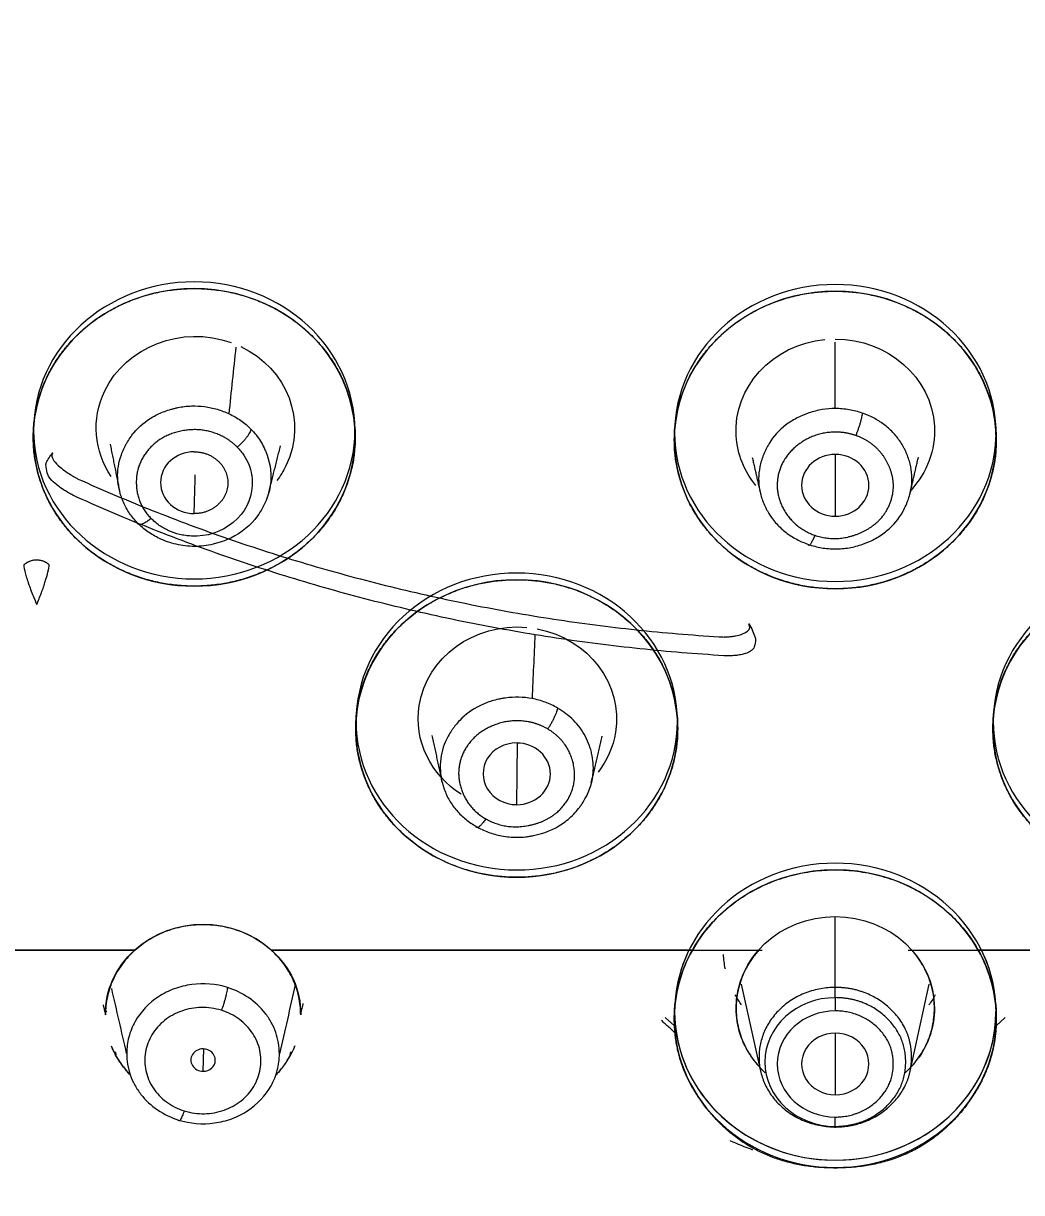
# Model space of a CAD drawing. Header units: millimetres. Extents: x 8883 to 11259, y -10160 to -6800.
# Drawn here: x 9721.85 to 9738.16, y -8405.76 to -8386.65 of the extents above; entities that cross this region are included whole.
import ezdxf

# ---------------------------------------------------------------- set-up
doc = ezdxf.new("R2010")
doc.units = ezdxf.units.MM
doc.layers.add('DIM', color=5, linetype='Continuous', lineweight=13)
doc.styles.add('ARIAL', font='arial.ttf')
doc.dimstyles.get("Standard").update_dxf_attribs({"dimtxt": 15, "dimasz": 15, "dimexe": 0.18, "dimexo": 0.0625, "dimgap": 4, "dimtad": 0, "dimdec": 1, "dimdsep": 46, "dimtxsty": 'ARIAL', "dimcen": 0, "dimclrd": 5, "dimclre": 5, "dimclrt": 5, "dimadec": 0, "dimazin": 0, "dimtfac": 1, "dimtdec": 1, "dimtofl": 0, "dimtmove": 0, "dimatfit": 3, "dimfxl": 1, "dimtolj": 1, "dimtzin": 0, "dimarcsym": 0})

# ---------------------------------------------------------------- blocks, each defined once
blk = doc.blocks.new('*D185')
at = {"layer": 'Defpoints', "color": 0, "transparency": 16777216}
for p in [(9678.596, -7626.145), (9989.37, -9683.127), (10114.894, -9683.127)]:
    blk.add_point(p, dxfattribs=at)
at = {"layer": 'DIM', "color": 5, "lineweight": -2, "transparency": 16777216}
for p, q in [((9678.658, -7626.145), (10115.074, -7626.145)), ((10114.894, -7644.145), (10114.894, -8614.508)), ((10114.894, -9665.127), (10114.894, -8694.764)), ((9989.433, -9683.127), (10115.074, -9683.127))]:
    blk.add_line(p, q, dxfattribs=at)
at = {"layer": 'DIM', "color": 5, "transparency": 16777216}
for points in [[(10111.894, -7644.145), (10117.894, -7644.145), (10114.894, -7626.145)], [(10111.894, -9665.127), (10117.894, -9665.127), (10114.894, -9683.127)]]:
    blk.add_solid(points, dxfattribs=at)
at = {"layer": 'DIM', "color": 5, "transparency": 16777216, "insert": (10114.894, -8654.636), "char_height": 18, "attachment_point": 5, "rotation": 90, "style": 'ARIAL'}
blk.add_mtext('\\A1;(2280)', dxfattribs=at)

msp = doc.modelspace()

# ---------------------------------------------------------------- linework, layer by layer
at = {"linetype": 'Continuous', "lineweight": 13}
for p, q in [((9735.112, -8393.691), (9735.112, -8394.7)), ((9729.908, -8399.415), (9729.922, -8398.408)), ((9735.112, -8403.151), (9735.112, -8404.157)), ((9724.783, -8403.772), (9724.793, -8403.407))]:
    msp.add_line(p, q, dxfattribs=at)
at = {"linetype": 'Continuous', "lineweight": 18}
for p, q in [((9723.669, -8401.793), (9715.751, -8401.793)), ((9715.752, -8401.793), (9723.67, -8401.793)), ((9732.777, -8401.793), (9725.898, -8401.793)), ((9725.899, -8401.793), (9733.916, -8401.793)), ((9736.305, -8401.793), (9744.327, -8401.793)), ((9744.327, -8401.793), (9737.447, -8401.793)), ((9733.577, -8402.349), (9733.891, -8403.771)), ((9736.334, -8403.769), (9736.647, -8402.349)), ((9732.489, -8402.696), (9732.484, -8402.811)), ((9737.74, -8402.811), (9737.735, -8402.696)), ((9732.335, -8402.895), (9732.485, -8403.03)), ((9732.482, -8402.914), (9732.487, -8402.799)), ((9732.487, -8402.799), (9732.482, -8402.914)), ((9737.738, -8402.799), (9737.743, -8402.914)), ((9737.743, -8402.914), (9737.738, -8402.799)), ((9737.74, -8403.03), (9737.89, -8402.895)), ((9732.389, -8402.943), (9732.485, -8403.03)), ((9737.74, -8403.03), (9737.835, -8402.944)), ((9723.365, -8403.529), (9723.366, -8403.533)), ((9726.201, -8403.533), (9726.202, -8403.529))]:
    msp.add_line(p, q, dxfattribs=at)
for centre, major_axis, ratio, start_param, end_param in [((9724.638, -8393.412), (2.63, 0), 0.924527, 0, 3.141593), ((9735.112, -8393.455), (2.63, 0), 0.924527, 0, 3.141593), ((9724.638, -8393.412), (2.63, 0), 0.924527, 3.141593, 6.283185), ((9735.112, -8393.455), (2.63, 0), 0.924527, 3.141593, 6.283185), ((9724.638, -8394.153), (-0.55, 0.012), 0.917816, 4.732743, 7.874334), ((9735.112, -8394.196), (-0.55, 0), 0.917837, 4.71239, 7.853982), ((9735.112, -8394.196), (-0.55, 0), 0.917837, 1.570798, 4.712388), ((9729.908, -8398.171), (2.63, 0), 0.924527, 0, 3.141593), ((9740.317, -8398.171), (2.63, 0), 0.924527, 0, 3.141593), ((9729.908, -8398.171), (2.63, 0), 0.924527, 3.141593, 6.283185), ((9740.317, -8398.171), (2.63, 0), 0.924527, 3.141593, 6.283185), ((9729.908, -8398.911), (-0.55, 0.006), 0.916118, 4.722383, 7.863976), ((9729.907, -8398.912), (-0.55, 0.006), 0.916118, 1.58177, 4.721404), ((9735.112, -8402.913), (2.63, 0), 0.924527, 0.47845, 2.663143), ((9724.783, -8402.849), (1.595, 0), 0.924527, 0.797396, 2.344196), ((9735.112, -8402.799), (-2.625, 0), 0.924527, 5.862015, 6.000098), ((9735.112, -8402.799), (-2.625, 0), 0.924527, 3.349281, 3.562763), ((9735.112, -8402.799), (-2.625, 0), 0.924527, 3.183955, 3.217236), ((9735.112, -8402.799), (-2.625, 0), 0.924527, 0, 3.141593), ((9735.112, -8402.914), (2.631, 0), 0.924527, 3.141593, 6.283185), ((9735.112, -8403.654), (-0.55, 0), 0.914391, 4.712389, 7.853982), ((9735.112, -8403.654), (-0.55, 0), 0.914391, 1.570796, 4.712389), ((9724.783, -8403.59), (-0.2, 0.004), 0.91438, 4.731993, 7.873586), ((9724.783, -8403.59), (-0.2, 0.004), 0.91438, 1.590401, 4.731993), ((9735.112, -8401.771), (-3.8, 0), 0.924527, 1.100687, 1.207588)]:
    msp.add_ellipse(centre, major_axis=major_axis, ratio=ratio, start_param=start_param, end_param=end_param, dxfattribs=at)
at = {"linetype": 'Continuous', "lineweight": 13}
for centre, major_axis, ratio, start_param, end_param in [((9735.112, -8403.622), (1.15, 0), 0.914391, 1.570796, 4.712388), ((9735.113, -8402.666), (0, 0.3), 0.000014, 4.295524, 5.034842), ((9735.112, -8403.654), (0.948, 0), 0.914391, 1.570797, 4.712388), ((9735.112, -8404.399), (0, 0.3), 0.000009, 3.553828, 4.295593)]:
    msp.add_ellipse(centre, major_axis=major_axis, ratio=ratio, start_param=start_param, end_param=end_param, dxfattribs=at)
at = {"linetype": 'Continuous', "lineweight": 18}
for points, weights, knots in [([(9722.008, -8393.412), (9722.008, -8390.98), (9724.638, -8390.98), (9727.269, -8390.98), (9727.269, -8393.412)], [1, 0.707106907034, 1, 0.707106781187, 1], [0, 0, 0, 0.5, 0.5, 1, 1, 1]), ([(9732.482, -8393.455), (9732.482, -8391.023), (9735.112, -8391.023), (9737.743, -8391.023), (9737.743, -8393.455)], [1, 0.707106781187, 1, 0.707106781187, 1], [0, 0, 0, 0.5, 0.5, 1, 1, 1]), ([(9727.269, -8393.412), (9727.269, -8395.844), (9724.638, -8395.844), (9722.008, -8395.844), (9722.008, -8393.412)], [1, 0.70710715873, 1, 0.70710715873, 1], [0, 0, 0, 0.5, 0.5, 1, 1, 1]), ([(9737.743, -8393.455), (9737.743, -8395.887), (9735.112, -8395.887), (9732.482, -8395.887), (9732.482, -8393.455)], [1, 0.707106781187, 1, 0.707106781187, 1], [0, 0, 0, 0.5, 0.5, 1, 1, 1]), ([(9724.638, -8393.648), (9724.866, -8393.649), (9725.188, -8393.946), (9725.188, -8394.364), (9724.866, -8394.659), (9724.638, -8394.658)], [0.997072288992, 0.923879513794, 0.923879513794, 0.923879513794, 0.923879513794, 1], [0, 0, 0, 0.25, 0.5, 0.75, 1, 1, 1]), ([(9727.277, -8398.171), (9727.277, -8395.739), (9729.908, -8395.739), (9732.538, -8395.739), (9732.538, -8398.171)], [1, 0.707106781187, 1, 0.707106781187, 1], [0, 0, 0, 0.5, 0.5, 1, 1, 1]), ([(9737.686, -8398.171), (9737.686, -8395.739), (9740.317, -8395.739), (9742.947, -8395.739), (9742.947, -8398.171)], [1, 0.707106781187, 1, 0.707106781187, 1], [0, 0, 0, 0.5, 0.5, 1, 1, 1]), ([(9732.538, -8398.171), (9732.538, -8400.603), (9729.908, -8400.603), (9727.277, -8400.603), (9727.277, -8398.171)], [1, 0.707106781187, 1, 0.707106781187, 1], [0, 0, 0, 0.5, 0.5, 1, 1, 1]), ([(9742.947, -8398.171), (9742.947, -8400.603), (9740.317, -8400.603), (9737.686, -8400.603), (9737.686, -8398.171)], [1, 0.707106781187, 1, 0.707106781187, 1], [0, 0, 0, 0.5, 0.5, 1, 1, 1]), ([(9732.777, -8401.793), (9733.513, -8400.481), (9735.112, -8400.481), (9736.711, -8400.481), (9737.447, -8401.793)], [1, 0.854518553745, 1, 0.854518550747, 1], [0, 0, 0, 0.5, 0.5, 1, 1, 1]), ([(9735.112, -8402.403), (9733.866, -8402.403), (9733.866, -8403.543), (9733.866, -8404.683), (9735.112, -8404.683)], [1, 0.707106885632, 1, 0.707106885632, 1], [0, 0, 0, 0.5, 0.5, 1, 1, 1])]:
    msp.add_rational_spline(points, weights, degree=2, knots=knots, dxfattribs=at)
for points, degree, knots in [([(9727.264, -8393.298), (9727.264, -8391.961), (9726.082, -8390.871), (9723.194, -8390.871), (9722.013, -8391.955), (9722.013, -8393.298)], 3, [0, 0, 0, 0, 0.5, 0.5, 1, 1, 1, 1]), ([(9737.738, -8393.34), (9737.738, -8392.003), (9736.556, -8390.914), (9733.668, -8390.913), (9732.487, -8391.997), (9732.487, -8393.34)], 3, [0, 0, 0, 0, 0.5, 0.5, 1, 1, 1, 1]), ([(9723.281, -8394.052), (9723.008, -8393.642), (9722.952, -8393.119), (9723.527, -8391.926), (9724.434, -8391.574), (9725.242, -8391.863)], 3, [0, 0, 0, 0, 0.39219, 0.39219, 1, 1, 1, 1]), ([(9733.813, -8394.199), (9733.628, -8393.969), (9733.511, -8393.69), (9733.446, -8392.593), (9734.079, -8391.898), (9734.941, -8391.813)], 3, [0, 0, 0, 0, 0.277408, 0.277408, 1, 1, 1, 1]), ([(9735.112, -8391.805), (9735.973, -8391.805), (9736.687, -8392.435), (9736.754, -8393.621), (9736.608, -8393.991), (9736.35, -8394.273)], 3, [0, 0, 0, 0, 0.667654, 0.667654, 1, 1, 1, 1]), ([(9725.399, -8391.928), (9726.165, -8392.291), (9726.489, -8393.154), (9726.095, -8393.963), (9726.045, -8394.044), (9725.989, -8394.119)], 3, [0, 0, 0, 0, 0.89343, 0.89343, 1, 1, 1, 1]), ([(9735.552, -8393.016), (9735.552, -8393.024), (9735.551, -8393.034), (9735.548, -8393.055), (9735.545, -8393.068), (9735.54, -8393.095), (9735.536, -8393.11), (9735.528, -8393.142), (9735.524, -8393.159), (9735.514, -8393.194), (9735.508, -8393.212), (9735.496, -8393.248), (9735.49, -8393.266), (9735.478, -8393.302), (9735.472, -8393.319), (9735.459, -8393.352), (9735.453, -8393.367), (9735.447, -8393.382)], 3, [0, 0, 0, 0, 0.125, 0.125, 0.25, 0.25, 0.375, 0.375, 0.5, 0.5, 0.625, 0.625, 0.75, 0.75, 0.875, 0.875, 1, 1, 1, 1]), ([(9722.013, -8393.298), (9722.013, -8394.635), (9723.194, -8395.725), (9726.082, -8395.726), (9727.264, -8394.642), (9727.264, -8393.298)], 3, [0, 0, 0, 0, 0.5, 0.5, 1, 1, 1, 1]), ([(9725.071, -8393.381), (9724.763, -8393.24), (9724.425, -8393.309), (9724.09, -8393.378), (9723.682, -8393.861), (9723.693, -8394.179), (9723.704, -8394.5), (9723.934, -8394.738)], 2, [0, 0, 0, 0.25, 0.25, 0.5, 0.75, 0.75, 1, 1, 1]), ([(9725.565, -8393.28), (9725.564, -8393.287), (9725.561, -8393.296), (9725.554, -8393.316), (9725.549, -8393.326), (9725.537, -8393.35), (9725.53, -8393.362), (9725.512, -8393.389), (9725.503, -8393.402), (9725.481, -8393.43), (9725.47, -8393.445), (9725.445, -8393.473), (9725.432, -8393.487), (9725.406, -8393.513), (9725.393, -8393.526), (9725.367, -8393.55), (9725.354, -8393.562), (9725.341, -8393.572)], 3, [0, 0, 0, 0, 0.125, 0.125, 0.25, 0.25, 0.375, 0.375, 0.5, 0.5, 0.625, 0.625, 0.75, 0.75, 0.875, 0.875, 1, 1, 1, 1]), ([(9732.487, -8393.34), (9732.487, -8394.678), (9733.668, -8395.767), (9736.556, -8395.768), (9737.738, -8394.684), (9737.738, -8393.34)], 3, [0, 0, 0, 0, 0.5, 0.5, 1, 1, 1, 1]), ([(9735.112, -8393.326), (9734.769, -8393.33), (9734.503, -8393.535), (9734.24, -8393.737), (9734.118, -8394.339), (9734.286, -8394.617), (9734.456, -8394.899), (9734.778, -8395.013)], 2, [0, 0, 0, 0.25, 0.25, 0.5, 0.75, 0.75, 1, 1, 1]), ([(9722.327, -8393.666), (9722.301, -8393.693), (9722.302, -8393.733), (9722.37, -8393.824), (9722.401, -8393.859), (9722.475, -8393.923), (9722.505, -8393.946), (9722.567, -8393.99), (9722.59, -8394.005), (9722.637, -8394.034), (9722.655, -8394.045), (9722.69, -8394.064), (9722.702, -8394.071), (9722.736, -8394.089), (9722.706, -8394.078), (9722.812, -8394.125)], 3, [0, 0, 0, 0, 0.49998, 0.49998, 0.75004, 0.75004, 0.874913, 0.874913, 0.937457, 0.937457, 0.968728, 0.968728, 0.984364, 0.984364, 1, 1, 1, 1]), ([(9723.714, -8394.814), (9723.665, -8394.765), (9723.622, -8394.712), (9723.544, -8394.598), (9723.511, -8394.537), (9723.476, -8394.456), (9723.469, -8394.44), (9723.456, -8394.407), (9723.45, -8394.39), (9723.434, -8394.341), (9723.405, -8394.242), (9723.373, -8394.013), (9723.403, -8393.822), (9723.448, -8393.696), (9723.448, -8393.696)], 3, [0, 0, 0, 0, 0.16666, 0.16666, 0.333319, 0.333319, 0.374984, 0.374984, 0.416649, 0.416649, 0.499979, 0.666639, 0.999958, 1, 1, 1, 1]), ([(9733.88, -8393.892), (9733.88, -8393.892), (9733.854, -8394.022), (9733.853, -8394.216), (9733.919, -8394.439), (9733.962, -8394.534), (9733.985, -8394.582), (9733.994, -8394.597), (9734.011, -8394.628), (9734.02, -8394.644), (9734.066, -8394.719), (9734.108, -8394.775), (9734.202, -8394.878), (9734.253, -8394.925), (9734.362, -8395.009), (9734.42, -8395.046), (9734.543, -8395.111), (9734.607, -8395.138), (9734.673, -8395.161)], 3, [0, 0, 0, 0, 0, 0.25, 0.375, 0.4375, 0.4375, 0.46875, 0.46875, 0.5, 0.5, 0.625, 0.625, 0.75, 0.75, 0.875, 0.875, 1, 1, 1, 1]), ([(9722.734, -8394.395), (9722.644, -8394.354), (9722.671, -8394.365), (9722.642, -8394.35), (9722.631, -8394.344), (9722.6, -8394.327), (9722.585, -8394.319), (9722.545, -8394.295), (9722.524, -8394.282), (9722.467, -8394.245), (9722.441, -8394.225), (9722.374, -8394.173), (9722.34, -8394.143), (9722.263, -8394.063), (9722.244, -8394.025), (9722.237, -8393.993)], 3, [0, 0, 0, 0, 0.015586, 0.015586, 0.031171, 0.031171, 0.062343, 0.062343, 0.124685, 0.124685, 0.249662, 0.249662, 0.499729, 0.499729, 1, 1, 1, 1]), ([(9725.578, -8394.035), (9725.582, -8394.061), (9725.584, -8394.086), (9725.587, -8394.127), (9725.587, -8394.142), (9725.587, -8394.172), (9725.58, -8394.429), (9725.47, -8394.642), (9725.08, -8394.964), (9724.853, -8395.038), (9724.576, -8395.024), (9724.559, -8395.023), (9724.527, -8395.02), (9724.479, -8395.015), (9724.431, -8395.006), (9724.339, -8394.984), (9724.28, -8394.964), (9724.169, -8394.915), (9724.116, -8394.885), (9724.019, -8394.817), (9723.975, -8394.779), (9723.934, -8394.738)], 3, [0, 0, 0, 0, 0.033816, 0.033816, 0.05314, 0.05314, 0.072464, 0.381642, 0.381642, 0.690821, 0.690821, 0.710145, 0.710145, 0.729469, 0.768116, 0.768116, 0.845411, 0.845411, 0.922705, 0.922705, 1, 1, 1, 1]), ([(9725.884, -8394.179), (9725.873, -8394.268), (9725.85, -8394.356), (9725.795, -8394.487), (9725.774, -8394.531), (9725.726, -8394.617), (9725.594, -8394.822), (9725.377, -8395.003), (9725.122, -8395.107), (9725.049, -8395.131), (9725.011, -8395.142), (9724.998, -8395.145), (9724.973, -8395.152), (9724.96, -8395.155), (9724.845, -8395.182), (9724.743, -8395.194), (9724.54, -8395.194), (9724.441, -8395.182), (9724.249, -8395.138), (9724.157, -8395.105), (9724.07, -8395.064)], 3, [0, 0, 0, 0, 0.125, 0.125, 0.1875, 0.1875, 0.25, 0.5, 0.5625, 0.59375, 0.59375, 0.609375, 0.609375, 0.625, 0.625, 0.75, 0.75, 0.875, 0.875, 1, 1, 1, 1]), ([(9734.778, -8395.013), (9735.138, -8395.133), (9735.503, -8394.981), (9735.865, -8394.831), (9736.067, -8394.344), (9736.061, -8394.18)], 2, [0, 0, 0, 0.40001, 0.40001, 0.80002, 1, 1, 1]), ([(9735.112, -8395.236), (9735.187, -8395.236), (9735.263, -8395.23), (9735.413, -8395.204), (9735.488, -8395.184), (9735.58, -8395.151), (9735.598, -8395.144), (9735.635, -8395.13), (9735.688, -8395.107), (9735.806, -8395.048), (9736.016, -8394.906), (9736.173, -8394.718), (9736.253, -8394.556), (9736.275, -8394.505), (9736.282, -8394.488), (9736.296, -8394.454), (9736.327, -8394.369), (9736.347, -8394.284), (9736.356, -8394.216)], 3, [0, 0, 0, 0, 0.125, 0.125, 0.25, 0.25, 0.28125, 0.28125, 0.3125, 0.375, 0.5, 0.75, 0.8125, 0.8125, 0.84375, 0.84375, 0.875, 1, 1, 1, 1]), ([(9724.07, -8395.064), (9724.004, -8395.033), (9723.94, -8394.996), (9723.821, -8394.913), (9723.765, -8394.866), (9723.714, -8394.814)], 3, [0, 0, 0, 0, 0.5, 0.5, 1, 1, 1, 1]), ([(9734.673, -8395.161), (9734.742, -8395.185), (9734.814, -8395.204), (9734.961, -8395.23), (9735.036, -8395.236), (9735.112, -8395.236)], 3, [0, 0, 0, 0, 0.5, 0.5, 1, 1, 1, 1]), ([(9722.267, -8395.494), (9722.264, -8395.491), (9722.258, -8395.485), (9722.249, -8395.478), (9722.241, -8395.473), (9722.235, -8395.469), (9722.23, -8395.465), (9722.226, -8395.463), (9722.222, -8395.46), (9722.217, -8395.457), (9722.211, -8395.454), (9722.205, -8395.451), (9722.196, -8395.447), (9722.186, -8395.442), (9722.168, -8395.435), (9722.146, -8395.428), (9722.108, -8395.42), (9722.061, -8395.416), (9722.013, -8395.42), (9721.976, -8395.429), (9721.954, -8395.437), (9721.937, -8395.444), (9721.926, -8395.449), (9721.918, -8395.453), (9721.912, -8395.457), (9721.906, -8395.46), (9721.901, -8395.463), (9721.897, -8395.466), (9721.893, -8395.468), (9721.888, -8395.472), (9721.882, -8395.476), (9721.874, -8395.482), (9721.865, -8395.489), (9721.859, -8395.494), (9721.856, -8395.497)], 3, [0, 0, 0, 0, 0.028053, 0.060369, 0.076527, 0.092684, 0.108842, 0.116921, 0.125, 0.140625, 0.15625, 0.171875, 0.1875, 0.21875, 0.25, 0.3125, 0.375, 0.5, 0.625, 0.6875, 0.75, 0.78125, 0.8125, 0.828125, 0.84375, 0.859375, 0.875, 0.883079, 0.891158, 0.907315, 0.923473, 0.93963, 0.971946, 1, 1, 1, 1]), ([(9721.856, -8395.497), (9721.856, -8395.533), (9721.865, -8395.578), (9721.89, -8395.676), (9721.911, -8395.743), (9721.961, -8395.889), (9721.989, -8395.961), (9722.047, -8396.102), (9722.066, -8396.145), (9722.066, -8396.145)], 3, [0, 0, 0, 0, 0.282336, 0.282336, 0.54144, 0.54144, 0.770943, 0.770943, 1, 1, 1, 1]), ([(9722.066, -8396.146), (9722.066, -8396.146), (9722.066, -8396.146), (9722.066, -8396.146), (9722.066, -8396.145), (9722.067, -8396.145), (9722.067, -8396.145), (9722.067, -8396.144), (9722.067, -8396.145), (9722.069, -8396.138), (9722.082, -8396.107), (9722.107, -8396.044), (9722.12, -8396.011), (9722.158, -8395.912), (9722.18, -8395.847), (9722.224, -8395.71), (9722.239, -8395.656), (9722.26, -8395.568), (9722.268, -8395.526), (9722.267, -8395.494)], 3, [0, 0, 0, 0, 0.122803, 0.122803, 0.259485, 0.259485, 0.327845, 0.327845, 0.396205, 0.396205, 0.464883, 0.464883, 0.533561, 0.533561, 0.670727, 0.670727, 0.831672, 0.831672, 1, 1, 1, 1]), ([(9732.533, -8398.056), (9732.533, -8396.719), (9731.352, -8395.63), (9728.464, -8395.629), (9727.283, -8396.713), (9727.283, -8398.056)], 3, [0, 0, 0, 0, 0.5, 0.5, 1, 1, 1, 1]), ([(9742.942, -8398.056), (9742.942, -8396.719), (9741.761, -8395.63), (9738.873, -8395.629), (9737.692, -8396.713), (9737.692, -8398.056)], 3, [0, 0, 0, 0, 0.5, 0.5, 1, 1, 1, 1]), ([(9729, -8399.246), (9728.506, -8398.931), (9728.222, -8398.373), (9728.438, -8397.007), (9729.209, -8396.442), (9730.072, -8396.518)], 3, [0, 0, 0, 0, 0.424916, 0.424916, 1, 1, 1, 1]), ([(9730.242, -8396.541), (9731.085, -8396.7), (9731.649, -8397.451), (9731.482, -8398.476), (9731.382, -8398.696), (9731.237, -8398.883)], 3, [0, 0, 0, 0, 0.764599, 0.764599, 1, 1, 1, 1]), ([(9733.213, -8396.672), (9733.332, -8396.679), (9733.291, -8396.674), (9733.323, -8396.674), (9733.336, -8396.673), (9733.372, -8396.672), (9733.39, -8396.67), (9733.435, -8396.665), (9733.459, -8396.662), (9733.523, -8396.65), (9733.552, -8396.642), (9733.623, -8396.616), (9733.656, -8396.597), (9733.724, -8396.541), (9733.724, -8396.502), (9733.698, -8396.461)], 3, [0, 0, 0, 0, 0.015618, 0.015618, 0.031235, 0.031235, 0.06247, 0.06247, 0.124941, 0.124941, 0.249991, 0.249991, 0.49984, 0.49984, 1, 1, 1, 1]), ([(9733.788, -8396.835), (9733.781, -8396.863), (9733.762, -8396.891), (9733.685, -8396.931), (9733.651, -8396.944), (9733.584, -8396.962), (9733.558, -8396.968), (9733.501, -8396.976), (9733.48, -8396.978), (9733.441, -8396.981), (9733.426, -8396.982), (9733.396, -8396.983), (9733.384, -8396.983), (9733.356, -8396.984), (9733.392, -8396.987), (9733.291, -8396.981)], 3, [0, 0, 0, 0, 0.500129, 0.500129, 0.750303, 0.750303, 0.875238, 0.875238, 0.937619, 0.937619, 0.96881, 0.96881, 0.984405, 0.984405, 1, 1, 1, 1]), ([(9730.574, -8397.837), (9730.573, -8397.845), (9730.571, -8397.854), (9730.566, -8397.875), (9730.563, -8397.887), (9730.554, -8397.913), (9730.549, -8397.927), (9730.536, -8397.957), (9730.529, -8397.973), (9730.514, -8398.006), (9730.506, -8398.023), (9730.488, -8398.056), (9730.479, -8398.073), (9730.46, -8398.105), (9730.45, -8398.121), (9730.432, -8398.151), (9730.422, -8398.165), (9730.413, -8398.178)], 3, [0, 0, 0, 0, 0.125, 0.125, 0.25, 0.25, 0.375, 0.375, 0.5, 0.5, 0.625, 0.625, 0.75, 0.75, 0.875, 0.875, 1, 1, 1, 1]), ([(9727.283, -8398.056), (9727.283, -8399.394), (9728.464, -8400.483), (9731.352, -8400.484), (9732.533, -8399.4), (9732.533, -8398.056)], 3, [0, 0, 0, 0, 0.5, 0.5, 1, 1, 1, 1]), ([(9730.097, -8398.061), (9729.759, -8398.002), (9729.454, -8398.153), (9729.153, -8398.302), (9728.902, -8398.869), (9729.006, -8399.171), (9729.111, -8399.478), (9729.402, -8399.649)], 2, [0, 0, 0, 0.25, 0.25, 0.5, 0.75, 0.75, 1, 1, 1]), ([(9737.692, -8398.056), (9737.692, -8399.394), (9738.873, -8400.483), (9741.761, -8400.484), (9742.942, -8399.4), (9742.942, -8398.056)], 3, [0, 0, 0, 0, 0.5, 0.5, 1, 1, 1, 1]), ([(9728.658, -8398.762), (9728.658, -8398.762), (9728.656, -8398.827), (9728.663, -8398.926), (9728.684, -8399.027), (9728.697, -8399.078), (9728.702, -8399.094), (9728.712, -8399.128), (9728.717, -8399.144), (9728.746, -8399.226), (9728.775, -8399.289), (9728.844, -8399.407), (9728.884, -8399.462), (9728.973, -8399.565), (9729.022, -8399.612), (9729.128, -8399.698), (9729.184, -8399.737), (9729.244, -8399.771)], 3, [0, 0, 0, 0, 0.000042, 0.166702, 0.250032, 0.250032, 0.291696, 0.291696, 0.333361, 0.333361, 0.500021, 0.500021, 0.666681, 0.666681, 0.83334, 0.83334, 1, 1, 1, 1]), ([(9729.402, -8399.649), (9729.729, -8399.833), (9730.119, -8399.752), (9730.507, -8399.672), (9730.913, -8399.088), (9730.828, -8398.732)], 2, [0, 0, 0, 0.33334, 0.33334, 0.666681, 1, 1, 1]), ([(9729.659, -8399.926), (9729.743, -8399.942), (9729.829, -8399.95), (9729.961, -8399.948), (9730.005, -8399.946), (9730.071, -8399.939), (9730.105, -8399.934), (9730.138, -8399.929), (9730.16, -8399.925), (9730.171, -8399.922), (9730.359, -8399.884), (9730.592, -8399.79), (9730.81, -8399.607), (9730.905, -8399.497), (9730.943, -8399.447), (9730.961, -8399.421), (9730.967, -8399.412), (9730.979, -8399.394), (9731.078, -8399.244), (9731.135, -8399.088), (9731.153, -8398.935)], 3, [0, 0, 0, 0, 0.125, 0.125, 0.1875, 0.1875, 0.21875, 0.234375, 0.234375, 0.25, 0.25, 0.5, 0.625, 0.6875, 0.71875, 0.71875, 0.734375, 0.734375, 0.75, 1, 1, 1, 1]), ([(9729.244, -8399.771), (9729.307, -8399.808), (9729.373, -8399.839), (9729.512, -8399.892), (9729.585, -8399.912), (9729.659, -8399.926)], 3, [0, 0, 0, 0, 0.5, 0.5, 1, 1, 1, 1]), ([(9737.738, -8402.799), (9737.738, -8401.461), (9736.556, -8400.372), (9733.668, -8400.371), (9732.487, -8401.455), (9732.487, -8402.799)], 3, [0, 0, 0, 0, 0.5, 0.5, 1, 1, 1, 1]), ([(9733.743, -8403.54), (9733.585, -8403.31), (9733.493, -8403.037), (9733.49, -8401.921), (9734.212, -8401.244), (9735.112, -8401.244)], 3, [0, 0, 0, 0, 0.261601, 0.261601, 1, 1, 1, 1]), ([(9735.112, -8401.244), (9736.006, -8401.244), (9736.734, -8401.923), (9736.732, -8403.04), (9736.639, -8403.315), (9736.478, -8403.547)], 3, [0, 0, 0, 0, 0.736309, 0.736309, 1, 1, 1, 1]), ([(9723.669, -8401.793), (9723.593, -8401.862), (9723.525, -8401.938), (9723.405, -8402.1), (9723.355, -8402.186), (9723.272, -8402.367), (9723.241, -8402.461), (9723.199, -8402.653), (9723.188, -8402.751), (9723.188, -8402.849)], 3, [0, 0, 0, 0, 0.25, 0.25, 0.5, 0.5, 0.75, 0.75, 1, 1, 1, 1]), ([(9726.378, -8402.849), (9726.378, -8402.751), (9726.368, -8402.653), (9726.326, -8402.461), (9726.295, -8402.367), (9726.212, -8402.186), (9726.161, -8402.1), (9726.042, -8401.938), (9725.974, -8401.862), (9725.898, -8401.793)], 3, [0, 0, 0, 0, 0.25, 0.25, 0.5, 0.5, 0.75, 0.75, 1, 1, 1, 1]), ([(9732.777, -8401.793), (9732.681, -8401.966), (9732.606, -8402.149), (9732.507, -8402.526), (9732.482, -8402.72), (9732.482, -8402.914)], 3, [0, 0, 0, 0, 0.5, 0.5, 1, 1, 1, 1]), ([(9733.317, -8402.097), (9733.317, -8402.095), (9733.316, -8402.094), (9733.299, -8402.016), (9733.289, -8401.939), (9733.284, -8401.862)], 3, [0, 0, 0, 0, 0.01888, 0.01888, 1, 1, 1, 1]), ([(9733.874, -8401.781), (9733.835, -8401.824), (9733.798, -8401.869), (9733.706, -8401.997), (9733.655, -8402.084), (9733.575, -8402.264), (9733.544, -8402.358), (9733.503, -8402.55), (9733.492, -8402.648), (9733.493, -8402.843), (9733.503, -8402.941), (9733.545, -8403.132), (9733.576, -8403.226), (9733.657, -8403.406), (9733.708, -8403.493), (9733.826, -8403.655), (9733.893, -8403.731), (9733.968, -8403.8)], 3, [0, 0, 0, 0, 0.075511, 0.075511, 0.207581, 0.207581, 0.339651, 0.339651, 0.471721, 0.471721, 0.60379, 0.60379, 0.73586, 0.73586, 0.86793, 0.86793, 1, 1, 1, 1]), ([(9736.256, -8403.8), (9736.331, -8403.731), (9736.399, -8403.655), (9736.517, -8403.493), (9736.567, -8403.406), (9736.649, -8403.226), (9736.68, -8403.132), (9736.721, -8402.941), (9736.732, -8402.843), (9736.732, -8402.648), (9736.722, -8402.55), (9736.681, -8402.358), (9736.65, -8402.264), (9736.569, -8402.084), (9736.519, -8401.997), (9736.439, -8401.885), (9736.416, -8401.856), (9736.392, -8401.827)], 3, [0, 0, 0, 0, 0.135708, 0.135708, 0.271416, 0.271416, 0.407125, 0.407125, 0.542833, 0.542833, 0.678541, 0.678541, 0.814249, 0.814249, 0.949958, 0.949958, 1, 1, 1, 1]), ([(9737.743, -8402.914), (9737.743, -8402.72), (9737.718, -8402.526), (9737.618, -8402.149), (9737.544, -8401.966), (9737.447, -8401.793)], 3, [0, 0, 0, 0, 0.5, 0.5, 1, 1, 1, 1]), ([(9732.487, -8402.799), (9732.487, -8404.136), (9733.668, -8405.226), (9736.556, -8405.226), (9737.738, -8404.142), (9737.738, -8402.799)], 3, [0, 0, 0, 0, 0.5, 0.5, 1, 1, 1, 1]), ([(9737.743, -8402.914), (9737.743, -8402.922), (9737.743, -8402.937), (9737.742, -8402.961), (9737.742, -8402.984), (9737.741, -8403.007), (9737.74, -8403.03), (9737.739, -8403.053), (9737.737, -8403.076), (9737.736, -8403.099), (9737.734, -8403.122), (9737.732, -8403.145), (9737.729, -8403.168), (9737.727, -8403.19), (9737.724, -8403.213), (9737.721, -8403.236), (9737.718, -8403.258), (9737.715, -8403.281), (9737.711, -8403.303), (9737.707, -8403.325), (9737.703, -8403.347), (9737.699, -8403.37), (9737.694, -8403.392), (9737.689, -8403.414), (9737.684, -8403.436), (9737.679, -8403.458), (9737.674, -8403.479), (9737.668, -8403.501), (9737.662, -8403.523), (9737.656, -8403.545), (9737.65, -8403.566), (9737.643, -8403.588), (9737.637, -8403.609), (9737.63, -8403.631), (9737.623, -8403.652), (9737.615, -8403.673), (9737.608, -8403.694), (9737.6, -8403.715), (9737.592, -8403.736), (9737.583, -8403.757), (9737.575, -8403.778), (9737.566, -8403.799), (9737.557, -8403.82), (9737.548, -8403.841), (9737.539, -8403.862), (9737.529, -8403.882), (9737.519, -8403.903), (9737.509, -8403.923), (9737.499, -8403.944), (9737.489, -8403.964), (9737.478, -8403.984), (9737.467, -8404.004), (9737.456, -8404.025), (9737.445, -8404.045), (9737.433, -8404.065), (9737.421, -8404.085), (9737.409, -8404.104), (9737.397, -8404.124), (9737.384, -8404.144), (9737.372, -8404.164), (9737.359, -8404.183), (9737.346, -8404.203), (9737.332, -8404.222), (9737.319, -8404.242), (9737.305, -8404.261), (9737.291, -8404.281), (9737.277, -8404.3), (9737.242, -8404.347), (9737.184, -8404.42), (9737.101, -8404.516), (9737.015, -8404.606), (9736.926, -8404.692), (9736.834, -8404.772), (9736.74, -8404.848), (9736.642, -8404.918), (9736.542, -8404.983), (9736.439, -8405.042), (9736.333, -8405.097), (9736.224, -8405.146), (9736.112, -8405.19), (9735.997, -8405.229), (9735.879, -8405.262), (9735.758, -8405.291), (9735.635, -8405.314), (9735.508, -8405.332), (9735.379, -8405.345), (9735.246, -8405.353), (9735.076, -8405.356), (9734.871, -8405.349), (9734.636, -8405.324), (9734.411, -8405.281), (9734.196, -8405.221), (9733.99, -8405.144), (9733.794, -8405.049), (9733.607, -8404.937), (9733.43, -8404.808), (9733.263, -8404.662), (9733.106, -8404.499), (9732.998, -8404.367), (9732.931, -8404.278), (9732.902, -8404.237), (9732.874, -8404.195), (9732.846, -8404.154), (9732.82, -8404.112), (9732.794, -8404.069), (9732.77, -8404.027), (9732.746, -8403.984), (9732.724, -8403.94), (9732.702, -8403.897), (9732.682, -8403.853), (9732.662, -8403.809), (9732.644, -8403.764), (9732.626, -8403.72), (9732.61, -8403.675), (9732.594, -8403.629), (9732.58, -8403.584), (9732.566, -8403.538), (9732.554, -8403.491), (9732.542, -8403.445), (9732.532, -8403.398), (9732.522, -8403.351), (9732.514, -8403.304), (9732.506, -8403.256), (9732.5, -8403.208), (9732.494, -8403.16), (9732.49, -8403.111), (9732.486, -8403.062), (9732.484, -8403.013), (9732.482, -8402.964), (9732.482, -8402.931), (9732.482, -8402.914)], 3, [0, 0, 0, 0, 0.003049, 0.006089, 0.009122, 0.012147, 0.015164, 0.018174, 0.021177, 0.024173, 0.027162, 0.030145, 0.033123, 0.036094, 0.039059, 0.04202, 0.044975, 0.047925, 0.050871, 0.053812, 0.05675, 0.059683, 0.062614, 0.06554, 0.068464, 0.071385, 0.074304, 0.07722, 0.080134, 0.083047, 0.085958, 0.088868, 0.091777, 0.094685, 0.097593, 0.100501, 0.103409, 0.106317, 0.109227, 0.112137, 0.115048, 0.117961, 0.120875, 0.123792, 0.12671, 0.129631, 0.132555, 0.135482, 0.138413, 0.141347, 0.144284, 0.147226, 0.150172, 0.153123, 0.156078, 0.159039, 0.162005, 0.164976, 0.167954, 0.170937, 0.173927, 0.176923, 0.179926, 0.182937, 0.185954, 0.188979, 0.192012, 0.195052, 0.211362, 0.227348, 0.243041, 0.258473, 0.273676, 0.288687, 0.303543, 0.31828, 0.332938, 0.347556, 0.362174, 0.376832, 0.391569, 0.406425, 0.421438, 0.436644, 0.452079, 0.467777, 0.483771, 0.500092, 0.529484, 0.557885, 0.585492, 0.612519, 0.639195, 0.665757, 0.692443, 0.719489, 0.747122, 0.775553, 0.804976, 0.811437, 0.817863, 0.824257, 0.83062, 0.836955, 0.843265, 0.849551, 0.855817, 0.862065, 0.868297, 0.874515, 0.880723, 0.886922, 0.893116, 0.899307, 0.905497, 0.911689, 0.917886, 0.92409, 0.930303, 0.936529, 0.942769, 0.949027, 0.955304, 0.961604, 0.967928, 0.974279, 0.980659, 0.987071, 0.993517, 1, 1, 1, 1]), ([(9723.283, -8403.356), (9723.289, -8403.372), (9723.296, -8403.388), (9723.342, -8403.493), (9723.391, -8403.579), (9723.491, -8403.718), (9723.537, -8403.773), (9723.587, -8403.825)], 3, [0, 0, 0, 0, 0.095378, 0.095378, 0.628214, 0.628214, 1, 1, 1, 1]), ([(9723.584, -8403.825), (9723.584, -8403.824), (9723.548, -8403.786), (9723.507, -8403.736), (9723.46, -8403.674), (9723.437, -8403.641), (9723.415, -8403.609), (9723.394, -8403.575), (9723.374, -8403.542), (9723.355, -8403.508), (9723.337, -8403.474), (9723.32, -8403.44), (9723.304, -8403.405), (9723.294, -8403.381), (9723.289, -8403.368), (9723.288, -8403.368)], 3, [0, 0, 0, 0, 0.004901, 0.281161, 0.354285, 0.426897, 0.499041, 0.570759, 0.642098, 0.713103, 0.78382, 0.854296, 0.924578, 0.994714, 1, 1, 1, 1]), ([(9725.972, -8403.833), (9726.025, -8403.778), (9726.074, -8403.721), (9726.176, -8403.579), (9726.225, -8403.493), (9726.271, -8403.388), (9726.278, -8403.371), (9726.284, -8403.355)], 3, [0, 0, 0, 0, 0.382027, 0.382027, 0.903744, 0.903744, 1, 1, 1, 1]), ([(9726.283, -8403.355), (9726.281, -8403.36), (9726.277, -8403.371), (9726.27, -8403.388), (9726.262, -8403.406), (9726.254, -8403.424), (9726.245, -8403.442), (9726.237, -8403.46), (9726.228, -8403.478), (9726.218, -8403.496), (9726.209, -8403.513), (9726.199, -8403.531), (9726.189, -8403.548), (9726.178, -8403.566), (9726.168, -8403.583), (9726.157, -8403.6), (9726.146, -8403.617), (9726.134, -8403.634), (9726.122, -8403.651), (9726.11, -8403.668), (9726.098, -8403.685), (9726.07, -8403.722), (9726.031, -8403.771), (9725.994, -8403.813), (9725.978, -8403.83)], 3, [0, 0, 0, 0, 0.028807, 0.063933, 0.099096, 0.134302, 0.169559, 0.204871, 0.240248, 0.275693, 0.311216, 0.34682, 0.382514, 0.418304, 0.454195, 0.490194, 0.526307, 0.562541, 0.598901, 0.635393, 0.672024, 0.708798, 0.878947, 1, 1, 1, 1]), ([(9723.536, -8403.482), (9723.536, -8403.601), (9723.556, -8403.72), (9723.614, -8403.89), (9723.638, -8403.946), (9723.697, -8404.052), (9723.866, -8404.306), (9724.138, -8404.494), (9724.384, -8404.571)], 3, [0, 0, 0, 0, 0.25, 0.25, 0.375, 0.375, 0.5, 1, 1, 1, 1]), ([(9724.384, -8404.571), (9724.57, -8404.629), (9724.874, -8404.652), (9725.162, -8404.582), (9725.299, -8404.532), (9725.343, -8404.512), (9725.429, -8404.469), (9725.637, -8404.347), (9725.836, -8404.136), (9725.936, -8403.929), (9725.971, -8403.845), (9725.985, -8403.801), (9726.019, -8403.67), (9726.03, -8403.579), (9726.03, -8403.488)], 3, [0, 0, 0, 0, 0.25, 0.375, 0.375, 0.4375, 0.4375, 0.5, 0.75, 0.8125, 0.8125, 0.875, 0.875, 1, 1, 1, 1])]:
    msp.add_open_spline(points, degree=degree, knots=knots, dxfattribs=at)
for points, degree in [([(9725.21, -8393.029), (9725.247, -8392.665), (9725.285, -8392.302), (9725.323, -8391.939)], 3), ([(9735.112, -8392.943), (9735.112, -8392.58), (9735.112, -8392.218), (9735.112, -8391.856)], 3), ([(9723.265, -8393.526), (9723.418, -8394.285)], 1), ([(9722.219, -8393.831), (9722.249, -8393.773), (9722.284, -8393.718), (9722.327, -8393.666)], 3), ([(9725.857, -8394.316), (9726.048, -8393.552)], 1), ([(9722.216, -8393.86), (9722.217, -8393.85), (9722.218, -8393.841), (9722.219, -8393.831)], 3), ([(9722.237, -8393.993), (9722.226, -8393.947), (9722.219, -8393.903), (9722.216, -8393.86)], 3), ([(9733.756, -8393.74), (9733.893, -8394.347)], 1), ([(9736.331, -8394.347), (9736.469, -8393.736)], 1), ([(9722.066, -8396.145), (9722.066, -8396.145), (9722.066, -8396.146), (9722.066, -8396.146)], 3), ([(9722.066, -8396.146), (9722.066, -8396.146), (9722.066, -8396.146), (9722.066, -8396.146)], 3), ([(9733.698, -8396.461), (9733.746, -8396.535), (9733.779, -8396.609), (9733.805, -8396.682)], 3), ([(9730.205, -8396.635), (9730.19, -8396.984), (9730.174, -8397.334), (9730.158, -8397.683)], 3), ([(9733.809, -8396.713), (9733.806, -8396.753), (9733.799, -8396.794), (9733.788, -8396.835)], 3), ([(9733.805, -8396.682), (9733.809, -8396.692), (9733.81, -8396.702), (9733.809, -8396.713)], 3), ([(9728.523, -8398.285), (9728.686, -8399.051)], 1), ([(9731.126, -8399.058), (9731.305, -8398.297)], 1), ([(9723.669, -8401.793), (9721.03, -8401.793), (9718.39, -8401.793), (9715.751, -8401.793)], 3), ([(9723.188, -8402.849), (9723.188, -8402.436), (9723.348, -8402.083), (9723.669, -8401.793)], 3), ([(9732.777, -8401.793), (9730.484, -8401.793), (9728.191, -8401.793), (9725.898, -8401.793)], 3), ([(9725.898, -8401.793), (9726.219, -8402.083), (9726.379, -8402.434), (9726.378, -8402.849)], 3), ([(9732.482, -8402.914), (9732.482, -8402.518), (9732.58, -8402.145), (9732.777, -8401.793)], 3), ([(9744.327, -8401.793), (9742.034, -8401.793), (9739.741, -8401.793), (9737.447, -8401.793)], 3), ([(9737.447, -8401.793), (9737.645, -8402.145), (9737.743, -8402.518), (9737.743, -8402.914)], 3), ([(9723.151, -8402.687), (9723.188, -8402.849)], 1), ([(9726.378, -8402.849), (9726.42, -8402.668)], 1), ([(9733.582, -8402.69), (9733.545, -8402.637), (9733.51, -8402.582), (9733.479, -8402.525)], 3), ([(9736.746, -8402.525), (9736.715, -8402.582), (9736.68, -8402.637), (9736.642, -8402.69)], 3), ([(9723.196, -8402.782), (9723.2, -8402.8)], 1), ([(9725.084, -8402.777), (9724.974, -8402.744), (9724.758, -8402.712), (9724.425, -8402.773), (9724.144, -8402.929), (9723.931, -8403.168), (9723.823, -8403.458), (9723.83, -8403.766), (9723.948, -8404.051), (9724.174, -8404.289), (9724.367, -8404.385), (9724.477, -8404.421)], 3), ([(9724.477, -8404.421), (9724.587, -8404.453), (9724.803, -8404.485), (9725.135, -8404.424), (9725.417, -8404.268), (9725.629, -8404.029), (9725.737, -8403.739), (9725.73, -8403.431), (9725.612, -8403.146), (9725.386, -8402.908), (9725.193, -8402.812), (9725.084, -8402.777)], 3), ([(9723.349, -8403.457), (9723.359, -8403.502)], 1), ([(9726.208, -8403.502), (9726.218, -8403.457)], 1)]:
    msp.add_open_spline(points, degree=degree, dxfattribs=at)
at = {"linetype": 'Continuous', "lineweight": 13}
for points, degree, knots in [([(9723.448, -8393.696), (9723.46, -8393.664), (9723.479, -8393.617), (9723.506, -8393.563), (9723.518, -8393.539), (9723.527, -8393.524), (9723.531, -8393.516), (9723.571, -8393.447), (9723.689, -8393.275), (9723.896, -8393.102), (9724.121, -8392.998), (9724.226, -8392.963), (9724.281, -8392.948), (9724.299, -8392.943), (9724.335, -8392.934), (9724.354, -8392.93), (9724.445, -8392.911), (9724.519, -8392.902), (9724.665, -8392.897), (9724.737, -8392.9), (9724.878, -8392.919), (9724.948, -8392.933), (9725.082, -8392.974), (9725.147, -8392.999), (9725.21, -8393.029)], 3, [0, 0, 0, 0, 0.049976, 0.074977, 0.087477, 0.087477, 0.099977, 0.099977, 0.19998, 0.399985, 0.499987, 0.549989, 0.549989, 0.574989, 0.574989, 0.59999, 0.59999, 0.699992, 0.699992, 0.799995, 0.799995, 0.899997, 0.899997, 1, 1, 1, 1]), ([(9735.112, -8392.941), (9735.041, -8392.941), (9734.968, -8392.947), (9734.824, -8392.971), (9734.753, -8392.989), (9734.664, -8393.019), (9734.647, -8393.025), (9734.612, -8393.039), (9734.594, -8393.046), (9734.543, -8393.068), (9734.444, -8393.115), (9734.238, -8393.246), (9734.081, -8393.42), (9733.989, -8393.585), (9733.963, -8393.64), (9733.953, -8393.664), (9733.946, -8393.68), (9733.943, -8393.689), (9733.913, -8393.762), (9733.894, -8393.827), (9733.88, -8393.892), (9733.88, -8393.892)], 3, [0, 0, 0, 0, 0.125, 0.125, 0.25, 0.25, 0.28125, 0.28125, 0.3125, 0.3125, 0.375, 0.5, 0.75, 0.8125, 0.84375, 0.859375, 0.859375, 0.875, 0.875, 1, 1, 1, 1, 1]), ([(9735.552, -8393.016), (9735.483, -8392.992), (9735.411, -8392.973), (9735.264, -8392.948), (9735.188, -8392.941), (9735.112, -8392.941)], 3, [0, 0, 0, 0, 0.5, 0.5, 1, 1, 1, 1]), ([(9725.21, -8393.029), (9725.276, -8393.06), (9725.34, -8393.096), (9725.459, -8393.18), (9725.515, -8393.227), (9725.566, -8393.279)], 3, [0, 0, 0, 0, 0.5, 0.5, 1, 1, 1, 1]), ([(9736.356, -8394.216), (9736.373, -8394.092), (9736.362, -8393.908), (9736.294, -8393.71), (9736.259, -8393.634), (9736.244, -8393.604), (9736.236, -8393.589), (9736.211, -8393.544), (9736.194, -8393.515), (9736.138, -8393.431), (9736.097, -8393.379), (9736.006, -8393.283), (9735.956, -8393.239), (9735.85, -8393.16), (9735.794, -8393.125), (9735.676, -8393.064), (9735.615, -8393.038), (9735.552, -8393.016)], 3, [0, 0, 0, 0, 0.25, 0.375, 0.40625, 0.40625, 0.4375, 0.4375, 0.5, 0.5, 0.625, 0.625, 0.75, 0.75, 0.875, 0.875, 1, 1, 1, 1]), ([(9725.566, -8393.279), (9725.625, -8393.338), (9725.677, -8393.404), (9725.743, -8393.511), (9725.763, -8393.548), (9725.791, -8393.605), (9725.799, -8393.625), (9725.815, -8393.664), (9725.823, -8393.684), (9725.886, -8393.865), (9725.904, -8394.023), (9725.884, -8394.179)], 3, [0, 0, 0, 0, 0.25, 0.25, 0.375, 0.375, 0.4375, 0.4375, 0.5, 0.5, 1, 1, 1, 1]), ([(9736.061, -8394.18), (9736.055, -8394.015), (9735.974, -8393.848), (9735.812, -8393.513), (9735.447, -8393.382)], 2, [0, 0, 0, 0.333361, 0.333361, 1, 1, 1]), ([(9725.341, -8393.572), (9725.382, -8393.613), (9725.419, -8393.658), (9725.482, -8393.753), (9725.509, -8393.804), (9725.552, -8393.911), (9725.567, -8393.967), (9725.577, -8394.028), (9725.578, -8394.032), (9725.578, -8394.035)], 3, [0, 0, 0, 0, 0.326531, 0.326531, 0.653061, 0.653061, 0.979592, 0.979592, 1, 1, 1, 1]), ([(9730.158, -8397.682), (9730.088, -8397.668), (9730.016, -8397.661), (9729.87, -8397.658), (9729.795, -8397.662), (9729.702, -8397.675), (9729.683, -8397.678), (9729.646, -8397.685), (9729.628, -8397.689), (9729.573, -8397.701), (9729.466, -8397.729), (9729.235, -8397.819), (9729.043, -8397.96), (9728.918, -8398.104), (9728.88, -8398.153), (9728.865, -8398.175), (9728.855, -8398.189), (9728.849, -8398.197), (9728.805, -8398.263), (9728.704, -8398.444), (9728.661, -8398.632), (9728.658, -8398.762)], 3, [0, 0, 0, 0, 0.100002, 0.100002, 0.200005, 0.200005, 0.225006, 0.225006, 0.250006, 0.250006, 0.300007, 0.40001, 0.600015, 0.650016, 0.675017, 0.687517, 0.687517, 0.700017, 0.700017, 0.80002, 1, 1, 1, 1]), ([(9730.574, -8397.837), (9730.511, -8397.8), (9730.444, -8397.768), (9730.305, -8397.716), (9730.233, -8397.696), (9730.158, -8397.682)], 3, [0, 0, 0, 0, 0.5, 0.5, 1, 1, 1, 1]), ([(9731.153, -8398.935), (9731.165, -8398.832), (9731.16, -8398.699), (9731.129, -8398.563), (9731.114, -8398.508), (9731.106, -8398.481), (9731.078, -8398.402), (9731.056, -8398.35), (9731.005, -8398.252), (9730.975, -8398.206), (9730.91, -8398.117), (9730.874, -8398.076), (9730.758, -8397.959), (9730.67, -8397.892), (9730.574, -8397.837)], 3, [0, 0, 0, 0, 0.25, 0.3125, 0.3125, 0.375, 0.375, 0.5, 0.5, 0.625, 0.625, 0.75, 0.75, 1, 1, 1, 1]), ([(9730.828, -8398.732), (9730.828, -8398.732), (9730.742, -8398.374), (9730.413, -8398.178)], 2, [0, 0, 0, 0.000063, 1, 1, 1]), ([(9725.182, -8402.403), (9724.995, -8402.345), (9724.692, -8402.322), (9724.405, -8402.392), (9724.268, -8402.442), (9724.223, -8402.461), (9724.137, -8402.505), (9723.93, -8402.626), (9723.731, -8402.836), (9723.63, -8403.042), (9723.596, -8403.127), (9723.581, -8403.17), (9723.547, -8403.301), (9723.536, -8403.391), (9723.536, -8403.482)], 3, [0, 0, 0, 0, 0.25, 0.375, 0.375, 0.4375, 0.4375, 0.5, 0.75, 0.8125, 0.8125, 0.875, 0.875, 1, 1, 1, 1]), ([(9725.182, -8402.403), (9725.181, -8402.411), (9725.179, -8402.43), (9725.173, -8402.467), (9725.163, -8402.513), (9725.15, -8402.565), (9725.135, -8402.621), (9725.112, -8402.696), (9725.095, -8402.747), (9725.084, -8402.777)], 3, [0, 0, 0, 0, 0.124754, 0.249815, 0.374876, 0.499938, 0.624999, 0.75006, 1, 1, 1, 1]), ([(9726.03, -8403.488), (9726.029, -8403.37), (9726.009, -8403.251), (9725.95, -8403.081), (9725.926, -8403.026), (9725.868, -8402.921), (9725.698, -8402.667), (9725.426, -8402.48), (9725.182, -8402.403)], 3, [0, 0, 0, 0, 0.25, 0.25, 0.375, 0.375, 0.5, 1, 1, 1, 1]), ([(9724.477, -8404.421), (9724.466, -8404.449), (9724.449, -8404.492), (9724.428, -8404.538), (9724.413, -8404.564), (9724.401, -8404.581), (9724.392, -8404.587), (9724.386, -8404.584), (9724.384, -8404.576), (9724.384, -8404.571)], 3, [0, 0, 0, 0, 0.249946, 0.37501, 0.500074, 0.625139, 0.750203, 0.875267, 1, 1, 1, 1])]:
    msp.add_open_spline(points, degree=degree, knots=knots, dxfattribs=at)
at = {"linetype": 'Continuous', "lineweight": 18}
for points, weights in [([(9735.447, -8393.382), (9735.285, -8393.326), (9735.112, -8393.326)], [1, 0.983815312557, 1]), ([(9725.341, -8393.572), (9725.225, -8393.454), (9725.071, -8393.381)], [1, 0.98378812046, 1]), ([(9722.812, -8394.125), (9727.745, -8396.331), (9733.213, -8396.672)], [1, 0.981698182318, 1]), ([(9733.291, -8396.981), (9727.737, -8396.649), (9722.734, -8394.395)], [1, 0.981142549306, 1]), ([(9723.934, -8394.738), (9723.73, -8394.907), (9723.715, -8394.813)], [0.988014081862, 0.728211664859, 0.987948343015]), ([(9734.778, -8395.013), (9734.681, -8395.249), (9734.673, -8395.161)], [0.988014693213, 0.728243972106, 0.987935641008]), ([(9730.413, -8398.178), (9730.267, -8398.093), (9730.097, -8398.061)], [1, 0.983753490285, 1]), ([(9729.402, -8399.649), (9729.255, -8399.862), (9729.244, -8399.771)], [0.988013072415, 0.728168420717, 0.987945500373]), ([(9723.669, -8401.793), (9724.783, -8400.788), (9725.898, -8401.793)], [1, 0.715539588779, 1]), ([(9735.112, -8404.674), (9735.589, -8404.674), (9736.263, -8404.058), (9736.263, -8403.186), (9735.589, -8402.57), (9735.112, -8402.57)], [1, 0.92387949324, 0.92387949324, 0.92387949324, 0.92387949324, 1]), ([(9735.112, -8404.683), (9735.629, -8404.683), (9736.359, -8404.015), (9736.359, -8403.543)], [1, 0.923879493398, 0.923879493398, 0.923879493398]), ([(9735.112, -8404.683), (9735.112, -8404.721), (9735.112, -8404.674)], [1, 0.932007869271, 1])]:
    msp.add_rational_spline(points, weights, degree=2, dxfattribs=at)
at = {"linetype": 'Continuous', "lineweight": 13}
for points, degree in [([(9724.638, -8394.658), (9724.656, -8394.027)], 1), ([(9735.112, -8402.403), (9735.112, -8401.244)], 1), ([(9723.534, -8403.482), (9723.453, -8403.127), (9723.372, -8402.773), (9723.29, -8402.419)], 3), ([(9726.29, -8402.361), (9726.203, -8402.737), (9726.117, -8403.113), (9726.031, -8403.488)], 3), ([(9732.524, -8403.171), (9732.271, -8402.942)], 1)]:
    msp.add_open_spline(points, degree=degree, dxfattribs=at)
for points, weights in [([(9736.359, -8403.543), (9736.359, -8403.071), (9735.629, -8402.403), (9735.112, -8402.403)], [0.923879493398, 0.923879493398, 0.923879493398, 1]), ([(9735.112, -8402.57), (9735.112, -8402.46), (9735.112, -8402.403)], [1, 0.932007869276, 1])]:
    msp.add_rational_spline(points, weights, degree=2, dxfattribs=at)
msp.add_rational_spline([(9735.112, -8404.521), (9735.505, -8404.521), (9736.06, -8404.013), (9736.06, -8403.295), (9735.505, -8402.787), (9735.112, -8402.787)], [1, 0.923879498605, 0.92387942964, 0.92387942964, 0.923879703963, 1], degree=2, knots=[0, 0, 0, 0.25, 0.5, 0.75, 1, 1, 1], dxfattribs=at)

# ---------------------------------------------------------------- dimensions: what is measured, and where the dimension line sits
at = {"layer": 'DIM', "color": 3}
dim = msp.add_linear_dim(base=(10114.894, -9683.127), p1=(9678.596, -7626.145), p2=(9989.37, -9683.127), angle=90, text='(2280)', dimstyle='Standard', override={"dimtxt": 18, "dimasz": 18, "dimgap": 5}, dxfattribs=at)
dim.commit()
dim.dimension.update_dxf_attribs({"geometry": '*D185', "text_midpoint": (10114.894, -8654.636)})

doc.saveas('drawing.dxf')
